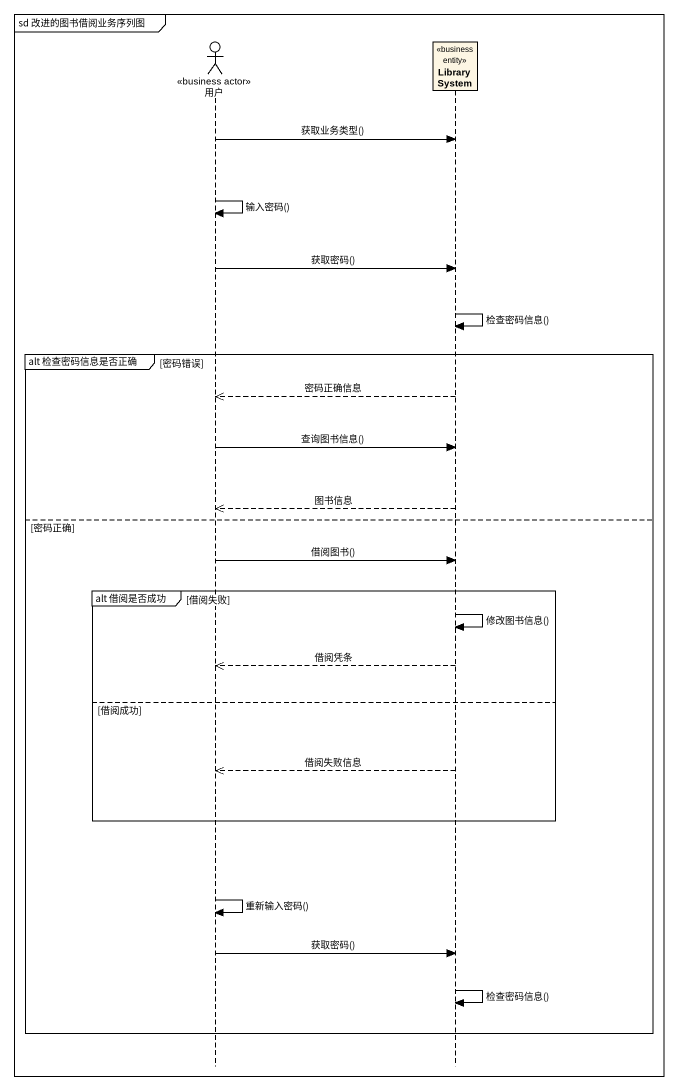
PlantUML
@startuml
mainframe sd 改进的图书借阅业务序列图
hide footbox
actor 用户 <<business actor>>
participant "Library System" as Library_System <<business entity>>

用户 -> Library_System : 获取业务类型()
用户 -> 用户 : 输入密码()
用户 -> Library_System : 获取密码()
Library_System -> Library_System : 检查密码信息()
group alt 检查密码信息是否正确 [密码错误]
  Library_System -->> 用户 : 密码正确信息
  用户 -> Library_System : 查询图书信息()
  Library_System -->> 用户 : 图书信息
else 密码正确
  用户 -> Library_System : 借阅图书()
  group alt 借阅是否成功 [借阅失败]
    Library_System -> Library_System : 修改图书信息()
    Library_System -->> 用户 : 借阅凭条
  else 借阅成功
    Library_System -->> 用户 : 借阅失败信息
  end
  用户 -> 用户 : 重新输入密码()
  用户 -> Library_System : 获取密码()
  Library_System -> Library_System : 检查密码信息()
end
@enduml
